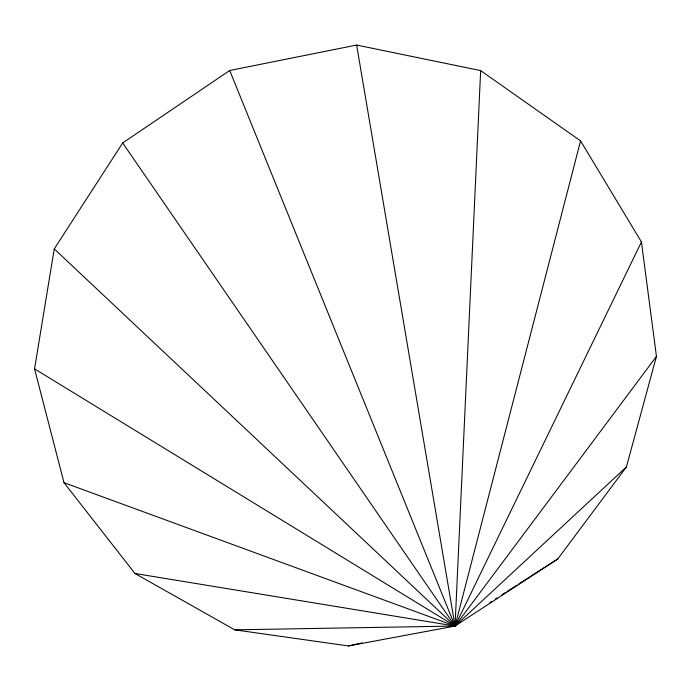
<?xml version="1.0" encoding="UTF-8"?>
<svg xmlns="http://www.w3.org/2000/svg" width="691" height="691" viewBox="0 0 691 691"><rect width="100%" height="100%" fill="white"/><g stroke="black" fill="none" stroke-linecap="round" stroke-linejoin="round"><path stroke-width="1.04" d="M480.651 70.603L455.041 626.055L348.402 645.947L234.724 629.829L134.952 573.487L64.004 482.681L34.55 368.864L54.252 248.898L122.687 142.968L229.706 70.491L356.634 45.053L480.651 70.603L580.57 140.878L641.429 241.954L656.45 356.401L626.4 466.978L557.767 558.967L455.041 626.055L234.724 629.829M580.57 140.878L455.041 626.055L134.952 573.487M641.429 241.954L455.041 626.055L64.004 482.681M656.45 356.401L455.041 626.055L34.55 368.864M626.4 466.978L455.041 626.055L54.252 248.898M457.952 623.584L455.041 626.055L122.687 142.968M489.841 602.535L491.647 601.369M495.274 599.045L497.079 597.888M501.614 594.977L505.233 592.653M507.047 591.496L517.006 585.104M518.82 583.947L557.767 558.967M348.402 645.947L362.067 642.932M229.706 70.491L455.041 626.055L356.634 45.053"/></g></svg>
